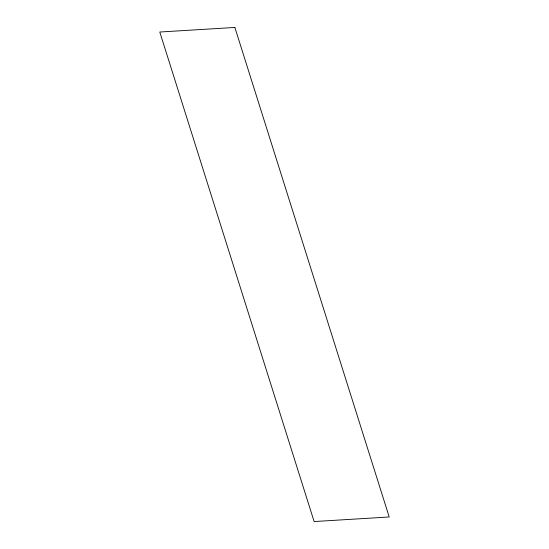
<?xml version="1.0" encoding="UTF-8"?>
<svg xmlns="http://www.w3.org/2000/svg" width="549" height="549" viewBox="0 0 549 549"><rect width="100%" height="100%" fill="white"/><g stroke="black" fill="none" stroke-linecap="round" stroke-linejoin="round"><path stroke-width="0.82" d="M234.869 27.45L159.786 32.02L314.131 521.55L389.214 516.98L234.869 27.45"/></g></svg>
